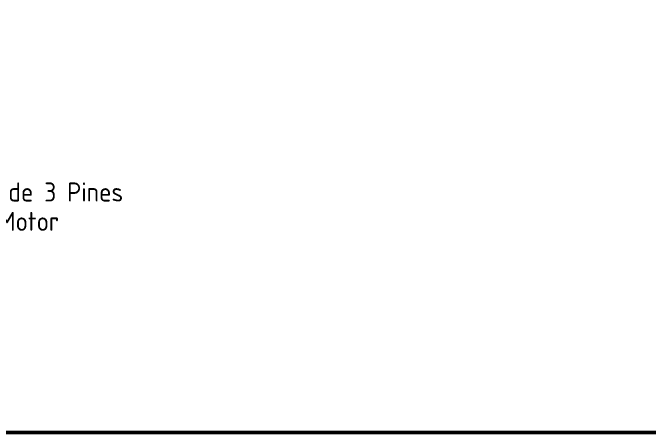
# Model space of a CAD drawing. Header units: inches. Extents: x 0 to 983, y 0 to 649.
# Drawn here: x 84.3 to 251.5, y 0.2 to 110.8 of the extents above; entities that cross this region are included whole.
import ezdxf
from ezdxf.enums import TextEntityAlignment as Align

# ---------------------------------------------------------------- set-up
doc = ezdxf.new("R2010")
doc.units = ezdxf.units.IN
doc.header["$MEASUREMENT"] = 0
for name, color, linetype in [('DESC', 150, 'Continuous'), ('LOC', 8, 'Continuous'), ('SYMS', 7, 'Continuous'), ('TITLE', 7, 'Continuous')]:
    doc.layers.add(name, color=color, linetype=linetype)
doc.styles.add('WD_IEC', font='ISOCP2.shx', dxfattribs={"width": 0.9, "height": 4})

# ---------------------------------------------------------------- blocks, each defined once
blk = doc.blocks.new('NO_NUM_acade_title')
at = {"layer": 'TITLE', "const_width": 0.0312}
blk.add_lwpolyline([(30.5938, 0.2813), (30.5938, 22.1771), (30.3438, 22.4271), (0.2813, 22.4271), (0.0313, 22.1771), (0.0313, 0.2813), (0.2813, 0.0313), (30.3438, 0.0313)], close=True, dxfattribs=at)
blk = doc.blocks.new('HA1X4')
blk.add_lwpolyline([(1.25, 2.5), (0, 0), (-1.25, 2.5)])
at = {"style": 'WD_IEC', "flags": 1}
blk.add_attdef('X2TERM01', (0, 0), '', height=0.32, dxfattribs=at)
at = {"style": 'WD_IEC', "flags": 8}
for tag, p in [('DESC1', (0, -3.75)), ('DESC2', (0, -7.6))]:
    blk.add_attdef(tag, text='', height=2.5, dxfattribs=at).set_placement(p, align=Align.CENTER)

msp = doc.modelspace()

# ---------------------------------------------------------------- block references
at = {"layer": 'LOC', "color": 7, "xscale": 28.93527259246057, "yscale": 28.93527259246057, "zscale": 28.93527259246057}
msp.add_blockref('NO_NUM_acade_title', (0.04, -0.28), dxfattribs=at)
at = {"layer": 'SYMS'}
ref = msp.add_blockref('HA1X4', (72.18, 68.75), dxfattribs=dict(at, xscale=2, yscale=2, zscale=2))
ref.add_attrib('DESC2', 'Conexión a Motor', dxfattribs={"layer": 'DESC', "height": 5, "style": 'WD_IEC', "flags": 8}).set_placement((72.18, 53.55), align=Align.CENTER)
ref.add_attrib('DESC1', 'A Conector Molex de 3 Pines', dxfattribs={"layer": 'DESC', "height": 5, "style": 'WD_IEC', "flags": 8}).set_placement((72.18, 61.25), align=Align.CENTER)

doc.saveas('drawing.dxf')
